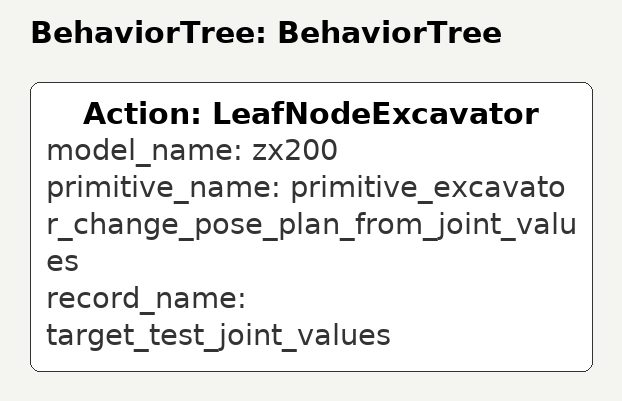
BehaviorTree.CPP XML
<?xml version="1.0"?>
<root main_tree_to_execute="BehaviorTree">
    <BehaviorTree ID="BehaviorTree">
        <Action  model_name="zx200" ID="LeafNodeExcavator" primitive_name="primitive_excavator_change_pose_plan_from_joint_values" record_name="target_test_joint_values"/>
    </BehaviorTree>
</root>
